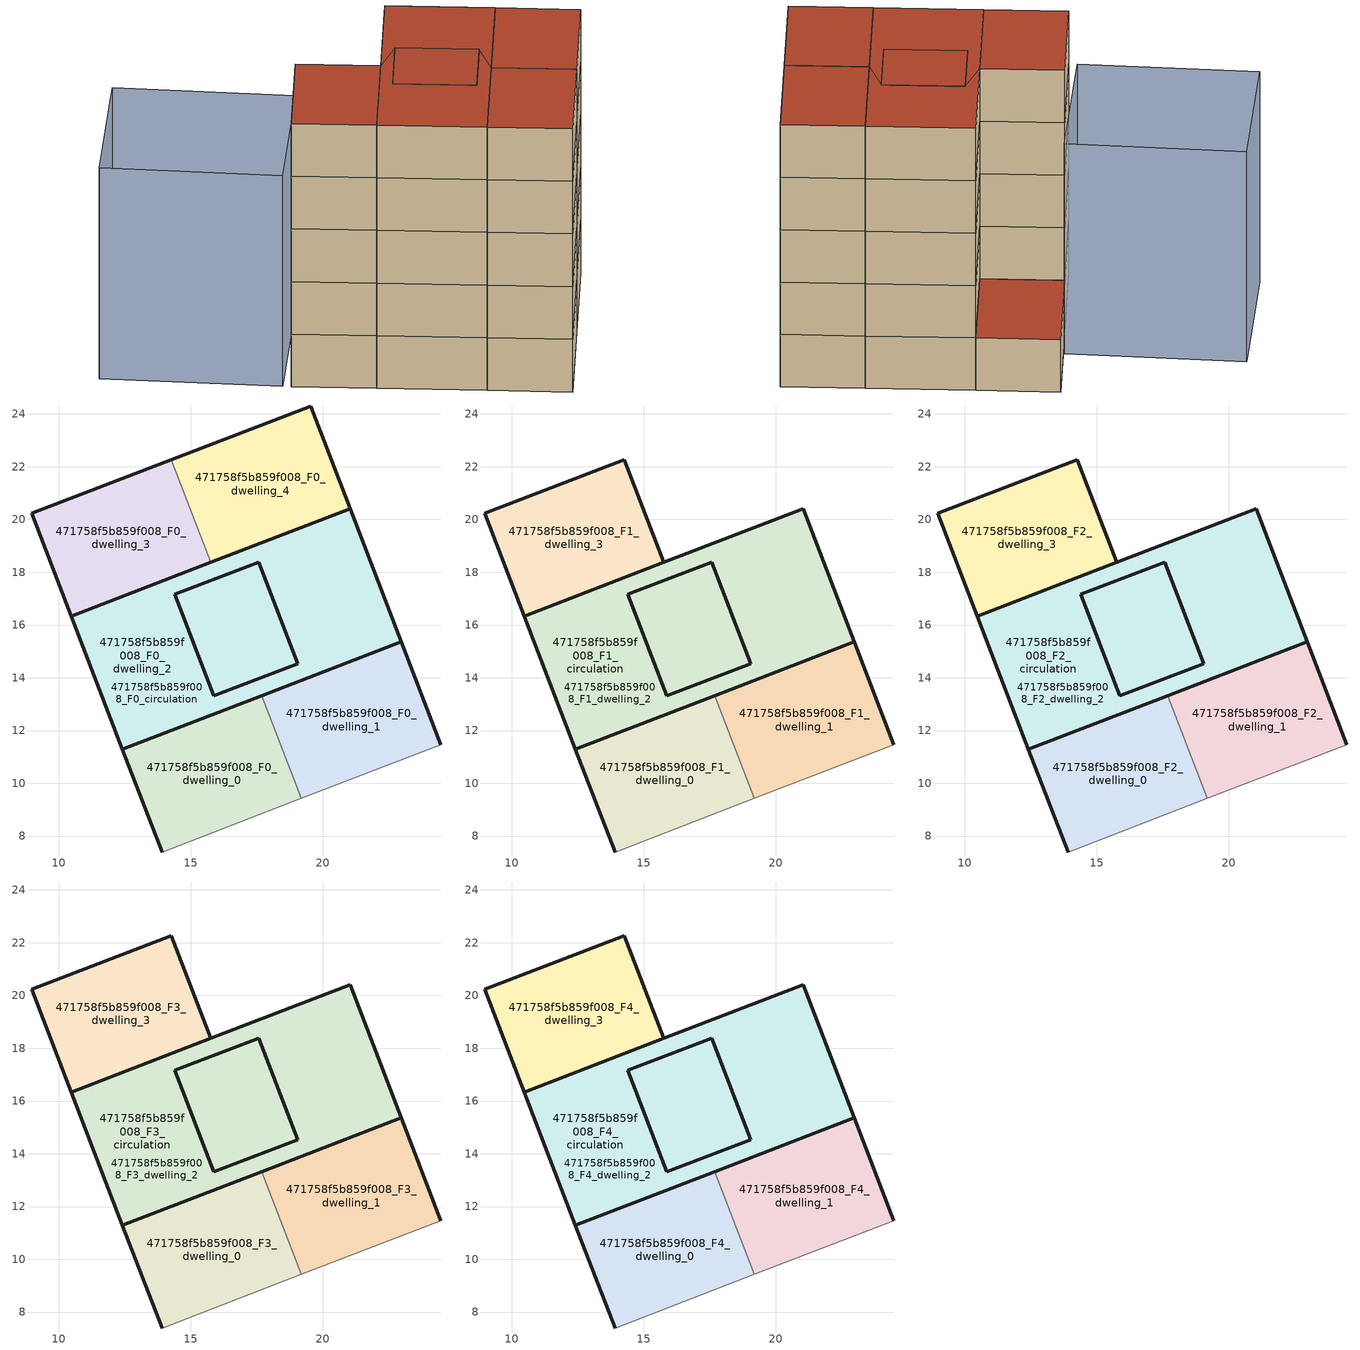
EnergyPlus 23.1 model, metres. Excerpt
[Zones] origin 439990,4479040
471758f5b859f008_F0_dwelling_0
 floor ground (EU_floor_Construction): 17.7,13.32 19.2,9.43 13.91,7.4 12.41,11.29 z0
 wall outside (EU_wall_Construction): 17.7,13.32 12.41,11.29 13.91,7.4 z0:3
 wall adiabatic (EU_wall_Construction): 13.91,7.4 19.2,9.43 z0:3
 wall to 471758f5b859f008_F0_dwelling_1 (EU_wall_Construction): 19.2,9.43 17.7,13.32 z0:3
471758f5b859f008_F0_dwelling_1
 floor ground (EU_floor_Construction): 22.98,15.36 24.48,11.47 19.2,9.43 17.7,13.32 z0
 wall outside (EU_wall_Construction): 24.48,11.47 22.98,15.36 17.7,13.32 z0:3
 wall adiabatic (EU_wall_Construction): 19.2,9.43 24.48,11.47 z0:3
471758f5b859f008_F0_dwelling_2
 floor ground (EU_floor_Construction): 17.57,18.38 19.05,14.53 15.88,13.31 14.4,17.16 z0; 17.57,18.38 14.4,17.16 15.88,13.31 19.05,14.53 17.7,13.32 12.41,11.29 10.47,16.34 15.75,18.37 z0; 21.04,20.41 22.98,15.36 17.7,13.32 19.05,14.53 17.57,18.38 15.75,18.37 z0
 wall outside (EU_wall_Construction): 10.47,16.34 12.41,11.29 17.7,13.32 22.98,15.36 21.04,20.41 15.75,18.37 10.47,16.34 z0:3
471758f5b859f008_F0_dwelling_3
 floor ground (EU_floor_Construction): 14.25,22.27 15.75,18.37 10.47,16.34 8.97,20.23 z0
 wall outside (EU_wall_Construction): 14.25,22.27 8.97,20.23 10.47,16.34 15.75,18.37 z0:3
 wall to 471758f5b859f008_F0_dwelling_4 (EU_wall_Construction): 15.75,18.37 14.25,22.27 z0:3
471758f5b859f008_F0_dwelling_4
 floor ground (EU_floor_Construction): 19.54,24.3 21.04,20.41 15.75,18.37 14.25,22.27 z0
 wall outside (EU_wall_Construction): 15.75,18.37 21.04,20.41 19.54,24.3 14.25,22.27 z0:3
 roof outside (EU_roof_Construction): 21.04,20.41 19.54,24.3 14.25,22.27 15.75,18.37 z3
471758f5b859f008_F0_circulation
 floor ground (EU_floor_Construction): 17.57,18.38 19.05,14.53 15.88,13.31 14.4,17.16 z0; 17.57,18.38 14.4,17.16 15.88,13.31 19.05,14.53 17.7,13.32 12.41,11.29 10.47,16.34 15.75,18.37 z0; 21.04,20.41 22.98,15.36 17.7,13.32 19.05,14.53 17.57,18.38 15.75,18.37 z0
 wall outside (EU_wall_Construction): 17.57,18.38 14.4,17.16 15.88,13.31 19.05,14.53 17.57,18.38 z0:3
471758f5b859f008_F1_dwelling_0
 floor to 471758f5b859f008_F0_dwelling_0 (EU_floor_Construction): 17.7,13.32 19.2,9.43 13.91,7.4 12.41,11.29 z3
 wall outside (EU_wall_Construction): 17.7,13.32 12.41,11.29 13.91,7.4 z3:6
 wall adiabatic (EU_wall_Construction): 13.91,7.4 19.2,9.43 z3:6
 wall to 471758f5b859f008_F1_dwelling_1 (EU_wall_Construction): 19.2,9.43 17.7,13.32 z3:6
471758f5b859f008_F1_dwelling_1
 floor to 471758f5b859f008_F0_dwelling_1 (EU_floor_Construction): 22.98,15.36 24.48,11.47 19.2,9.43 17.7,13.32 z3
 wall outside (EU_wall_Construction): 24.48,11.47 22.98,15.36 17.7,13.32 z3:6
 wall adiabatic (EU_wall_Construction): 19.2,9.43 24.48,11.47 z3:6
471758f5b859f008_F1_dwelling_2
 floor outside (EU_floor_Construction): 17.57,18.38 14.4,17.16 15.88,13.31 19.05,14.53 17.7,13.32 12.41,11.29 10.47,16.34 15.75,18.37 z3; 21.04,20.41 22.98,15.36 17.7,13.32 19.05,14.53 17.57,18.38 15.75,18.37 z3; 17.57,18.38 19.05,14.53 15.88,13.31 14.4,17.16 z3
 wall outside (EU_wall_Construction): 10.47,16.34 12.41,11.29 17.7,13.32 22.98,15.36 21.04,20.41 15.75,18.37 10.47,16.34 z3:6
471758f5b859f008_F1_dwelling_3
 floor to 471758f5b859f008_F0_dwelling_3 (EU_floor_Construction): 14.25,22.27 15.75,18.37 10.47,16.34 8.97,20.23 z3
 wall outside (EU_wall_Construction): 10.47,16.34 15.75,18.37 14.25,22.27 8.97,20.23 10.47,16.34 z3:6
471758f5b859f008_F1_circulation
 floor to 471758f5b859f008_F0_circulation (EU_floor_Construction): 17.57,18.38 19.05,14.53 15.88,13.31 14.4,17.16 z3; 17.57,18.38 14.4,17.16 15.88,13.31 19.05,14.53 17.7,13.32 12.41,11.29 10.47,16.34 15.75,18.37 z3; 21.04,20.41 22.98,15.36 17.7,13.32 19.05,14.53 17.57,18.38 15.75,18.37 z3
 wall outside (EU_wall_Construction): 17.57,18.38 14.4,17.16 15.88,13.31 19.05,14.53 17.57,18.38 z3:6
471758f5b859f008_F2_dwelling_0
 floor to 471758f5b859f008_F1_dwelling_0 (EU_floor_Construction): 17.7,13.32 19.2,9.43 13.91,7.4 12.41,11.29 z6
 wall outside (EU_wall_Construction): 17.7,13.32 12.41,11.29 13.91,7.4 z6:9
 wall adiabatic (EU_wall_Construction): 13.91,7.4 19.2,9.43 z6:9
 wall to 471758f5b859f008_F2_dwelling_1 (EU_wall_Construction): 19.2,9.43 17.7,13.32 z6:9
471758f5b859f008_F2_dwelling_1
 floor to 471758f5b859f008_F1_dwelling_1 (EU_floor_Construction): 22.98,15.36 24.48,11.47 19.2,9.43 17.7,13.32 z6
 wall outside (EU_wall_Construction): 24.48,11.47 22.98,15.36 17.7,13.32 z6:9
 wall adiabatic (EU_wall_Construction): 19.2,9.43 24.48,11.47 z6:9
471758f5b859f008_F2_dwelling_2
 floor outside (EU_floor_Construction): 17.57,18.38 14.4,17.16 15.88,13.31 19.05,14.53 17.7,13.32 12.41,11.29 10.47,16.34 15.75,18.37 z6; 21.04,20.41 22.98,15.36 17.7,13.32 19.05,14.53 17.57,18.38 15.75,18.37 z6; 17.57,18.38 19.05,14.53 15.88,13.31 14.4,17.16 z6
 wall outside (EU_wall_Construction): 10.47,16.34 12.41,11.29 17.7,13.32 22.98,15.36 21.04,20.41 15.75,18.37 10.47,16.34 z6:9
471758f5b859f008_F2_dwelling_3
 floor to 471758f5b859f008_F1_dwelling_3 (EU_floor_Construction): 14.25,22.27 15.75,18.37 10.47,16.34 8.97,20.23 z6
 wall outside (EU_wall_Construction): 10.47,16.34 15.75,18.37 14.25,22.27 8.97,20.23 10.47,16.34 z6:9
471758f5b859f008_F2_circulation
 floor to 471758f5b859f008_F1_circulation (EU_floor_Construction): 17.57,18.38 19.05,14.53 15.88,13.31 14.4,17.16 z6; 17.57,18.38 14.4,17.16 15.88,13.31 19.05,14.53 17.7,13.32 12.41,11.29 10.47,16.34 15.75,18.37 z6; 21.04,20.41 22.98,15.36 17.7,13.32 19.05,14.53 17.57,18.38 15.75,18.37 z6
 wall outside (EU_wall_Construction): 17.57,18.38 14.4,17.16 15.88,13.31 19.05,14.53 17.57,18.38 z6:9
471758f5b859f008_F3_dwelling_0
 floor to 471758f5b859f008_F2_dwelling_0 (EU_floor_Construction): 17.7,13.32 19.2,9.43 13.91,7.4 12.41,11.29 z9
 wall outside (EU_wall_Construction): 17.7,13.32 12.41,11.29 13.91,7.4 z9:12
 wall adiabatic (EU_wall_Construction): 13.91,7.4 19.2,9.43 z9:12
 wall to 471758f5b859f008_F3_dwelling_1 (EU_wall_Construction): 19.2,9.43 17.7,13.32 z9:12
471758f5b859f008_F3_dwelling_1
 floor to 471758f5b859f008_F2_dwelling_1 (EU_floor_Construction): 22.98,15.36 24.48,11.47 19.2,9.43 17.7,13.32 z9
 wall outside (EU_wall_Construction): 24.48,11.47 22.98,15.36 17.7,13.32 z9:12
 wall adiabatic (EU_wall_Construction): 19.2,9.43 24.48,11.47 z9:12
471758f5b859f008_F3_dwelling_2
 floor outside (EU_floor_Construction): 17.57,18.38 14.4,17.16 15.88,13.31 19.05,14.53 17.7,13.32 12.41,11.29 10.47,16.34 15.75,18.37 z9; 21.04,20.41 22.98,15.36 17.7,13.32 19.05,14.53 17.57,18.38 15.75,18.37 z9; 17.57,18.38 19.05,14.53 15.88,13.31 14.4,17.16 z9
 wall outside (EU_wall_Construction): 10.47,16.34 12.41,11.29 17.7,13.32 22.98,15.36 21.04,20.41 15.75,18.37 10.47,16.34 z9:12
471758f5b859f008_F3_dwelling_3
 floor to 471758f5b859f008_F2_dwelling_3 (EU_floor_Construction): 14.25,22.27 15.75,18.37 10.47,16.34 8.97,20.23 z9
 wall outside (EU_wall_Construction): 10.47,16.34 15.75,18.37 14.25,22.27 8.97,20.23 10.47,16.34 z9:12
471758f5b859f008_F3_circulation
 floor to 471758f5b859f008_F2_circulation (EU_floor_Construction): 17.57,18.38 19.05,14.53 15.88,13.31 14.4,17.16 z9; 17.57,18.38 14.4,17.16 15.88,13.31 19.05,14.53 17.7,13.32 12.41,11.29 10.47,16.34 15.75,18.37 z9; 21.04,20.41 22.98,15.36 17.7,13.32 19.05,14.53 17.57,18.38 15.75,18.37 z9
 wall outside (EU_wall_Construction): 17.57,18.38 14.4,17.16 15.88,13.31 19.05,14.53 17.57,18.38 z9:12
471758f5b859f008_F4_dwelling_0
 floor to 471758f5b859f008_F3_dwelling_0 (EU_floor_Construction): 17.7,13.32 19.2,9.43 13.91,7.4 12.41,11.29 z12
 wall outside (EU_wall_Construction): 17.7,13.32 12.41,11.29 13.91,7.4 z12:15
 wall adiabatic (EU_wall_Construction): 13.91,7.4 19.2,9.43 z12:15
 wall to 471758f5b859f008_F4_dwelling_1 (EU_wall_Construction): 19.2,9.43 17.7,13.32 z12:15
 roof outside (EU_roof_Construction): 19.2,9.43 17.7,13.32 12.41,11.29 13.91,7.4 z15
471758f5b859f008_F4_dwelling_1
 floor to 471758f5b859f008_F3_dwelling_1 (EU_floor_Construction): 22.98,15.36 24.48,11.47 19.2,9.43 17.7,13.32 z12
 wall outside (EU_wall_Construction): 24.48,11.47 22.98,15.36 17.7,13.32 z12:15
 wall adiabatic (EU_wall_Construction): 19.2,9.43 24.48,11.47 z12:15
 roof outside (EU_roof_Construction): 24.48,11.47 22.98,15.36 17.7,13.32 19.2,9.43 z15
471758f5b859f008_F4_dwelling_2
 floor outside (EU_floor_Construction): 17.57,18.38 14.4,17.16 15.88,13.31 19.05,14.53 17.7,13.32 12.41,11.29 10.47,16.34 15.75,18.37 z12; 21.04,20.41 22.98,15.36 17.7,13.32 19.05,14.53 17.57,18.38 15.75,18.37 z12; 17.57,18.38 19.05,14.53 15.88,13.31 14.4,17.16 z12
 wall outside (EU_wall_Construction): 10.47,16.34 12.41,11.29 17.7,13.32 22.98,15.36 21.04,20.41 15.75,18.37 10.47,16.34 z12:15
 roof outside (EU_roof_Construction): 22.98,15.36 21.04,20.41 15.75,18.37 17.57,18.38 19.05,14.53 17.7,13.32 z15; 19.05,14.53 17.57,18.38 14.4,17.16 15.88,13.31 z15; 17.7,13.32 19.05,14.53 15.88,13.31 14.4,17.16 17.57,18.38 15.75,18.37 10.47,16.34 12.41,11.29 z15
471758f5b859f008_F4_dwelling_3
 floor to 471758f5b859f008_F3_dwelling_3 (EU_floor_Construction): 14.25,22.27 15.75,18.37 10.47,16.34 8.97,20.23 z12
 wall outside (EU_wall_Construction): 10.47,16.34 15.75,18.37 14.25,22.27 8.97,20.23 10.47,16.34 z12:15
 roof outside (EU_roof_Construction): 15.75,18.37 14.25,22.27 8.97,20.23 10.47,16.34 z15
471758f5b859f008_F4_circulation
 floor to 471758f5b859f008_F3_circulation (EU_floor_Construction): 17.57,18.38 19.05,14.53 15.88,13.31 14.4,17.16 z12; 17.57,18.38 14.4,17.16 15.88,13.31 19.05,14.53 17.7,13.32 12.41,11.29 10.47,16.34 15.75,18.37 z12; 21.04,20.41 22.98,15.36 17.7,13.32 19.05,14.53 17.57,18.38 15.75,18.37 z12
 wall outside (EU_wall_Construction): 17.57,18.38 14.4,17.16 15.88,13.31 19.05,14.53 17.57,18.38 z12:15
 roof outside (EU_roof_Construction): 22.98,15.36 21.04,20.41 15.75,18.37 17.57,18.38 19.05,14.53 17.7,13.32 z15; 19.05,14.53 17.57,18.38 14.4,17.16 15.88,13.31 z15; 17.7,13.32 19.05,14.53 15.88,13.31 14.4,17.16 17.57,18.38 15.75,18.37 10.47,16.34 12.41,11.29 z15
shading: 16.11,23.04 8.85,20.64 / 8.85,20.64 6.02,29.17 / 6.02,29.17 13.29,31.57 / 13.29,31.57 16.11,23.04 z0:12
[Building]
EU S2 Campaign: North Axis=0; Terrain=City; Solar Distribution=FullExterior
[Site:Location]
Madrid: Latitude=40.5; Longitude=-3.5; Time Zone=1; Elevation=609
[SizingPeriod:WeatherFileDays]
AnnualSizingPeriod: Begin Month=1; Begin Day of Month=1; End Month=12; End Day of Month=31; Day of Week for Start Day=Monday; Use Weather File Daylight Saving Period=No; Use Weather File Rain and Snow Indicators=No
[MATERIAL]
EU_InternalMass_Material: Roughness=MediumRough; Thickness=0.1; Conductivity=1; Density=1800; Specific Heat=900; Thermal Absorptance=0.9; Solar Absorptance=0.7; Visible Absorptance=0.7
[MATERIAL:NOMASS] Roughness=MediumRough; Thermal Absorptance=0.9; Solar Absorptance=0.7; Visible Absorptance=0.7
Name | Thermal Resistance
EU_wall_NoMass | 1.60022
EU_roof_NoMass | 1.57597
EU_floor_NoMass | 0.470652
[CONSTRUCTION]
EU_wall_Construction: EU_wall_NoMass
EU_roof_Construction: EU_roof_NoMass
EU_floor_Construction: EU_floor_NoMass
EU_InternalMass_Construction: EU_InternalMass_Material
[ZONE] Type=1; Multiplier=1; Ceiling Height=autocalculate; Floor Area=autocalculate; Part of Total Floor Area=Yes
Name | Volume
471758f5b859f008_F0_dwelling_0; 471758f5b859f008_F0_dwelling_1; 471758f5b859f008_F0_dwelling_4 | 70.8834
471758f5b859f008_F1_dwelling_0; 471758f5b859f008_F2_dwelling_0; 471758f5b859f008_F3_dwelling_0; 471758f5b859f008_F4_dwelling_0; 471758f5b859f008_F1_dwelling_1; 471758f5b859f008_F2_dwelling_1; 471758f5b859f008_F3_dwelling_1; 471758f5b859f008_F4_dwelling_1; 471758f5b859f008_F0_dwelling_3; 471758f5b859f008_F1_dwelling_3; 471758f5b859f008_F2_dwelling_3; 471758f5b859f008_F3_dwelling_3; 471758f5b859f008_F4_dwelling_3 | 70.8838
471758f5b859f008_F0_dwelling_2; 471758f5b859f008_F0_circulation; 471758f5b859f008_F1_circulation; 471758f5b859f008_F2_circulation; 471758f5b859f008_F3_circulation; 471758f5b859f008_F4_circulation | 183.83
471758f5b859f008_F1_dwelling_2; 471758f5b859f008_F2_dwelling_2; 471758f5b859f008_F3_dwelling_2; 471758f5b859f008_F4_dwelling_2 | 183.831
[INTERNALMASS] Construction=EU_InternalMass_Construction
Name | Zone or ZoneList | Surface Area
471758f5b859f008_F0_dwelling_0_EU_InternalMass | 471758f5b859f008_F0_dwelling_0 | 23.6279
471758f5b859f008_F0_dwelling_1_EU_InternalMass | 471758f5b859f008_F0_dwelling_1 | 23.6279
471758f5b859f008_F0_dwelling_2_EU_InternalMass | 471758f5b859f008_F0_dwelling_2 | 47.2558
471758f5b859f008_F0_dwelling_3_EU_InternalMass | 471758f5b859f008_F0_dwelling_3 | 23.6279
471758f5b859f008_F0_dwelling_4_EU_InternalMass | 471758f5b859f008_F0_dwelling_4 | 23.6279
471758f5b859f008_F1_dwelling_0_EU_InternalMass | 471758f5b859f008_F1_dwelling_0 | 35.4419
471758f5b859f008_F1_dwelling_1_EU_InternalMass | 471758f5b859f008_F1_dwelling_1 | 35.4419
471758f5b859f008_F1_dwelling_2_EU_InternalMass | 471758f5b859f008_F1_dwelling_2 | 35.4419
471758f5b859f008_F1_dwelling_3_EU_InternalMass | 471758f5b859f008_F1_dwelling_3 | 35.4419
471758f5b859f008_F2_dwelling_0_EU_InternalMass | 471758f5b859f008_F2_dwelling_0 | 35.4419
471758f5b859f008_F2_dwelling_1_EU_InternalMass | 471758f5b859f008_F2_dwelling_1 | 35.4419
471758f5b859f008_F2_dwelling_2_EU_InternalMass | 471758f5b859f008_F2_dwelling_2 | 35.4419
471758f5b859f008_F2_dwelling_3_EU_InternalMass | 471758f5b859f008_F2_dwelling_3 | 35.4419
471758f5b859f008_F3_dwelling_0_EU_InternalMass | 471758f5b859f008_F3_dwelling_0 | 35.4419
471758f5b859f008_F3_dwelling_1_EU_InternalMass | 471758f5b859f008_F3_dwelling_1 | 35.4419
471758f5b859f008_F3_dwelling_2_EU_InternalMass | 471758f5b859f008_F3_dwelling_2 | 35.4419
471758f5b859f008_F3_dwelling_3_EU_InternalMass | 471758f5b859f008_F3_dwelling_3 | 35.4419
471758f5b859f008_F4_dwelling_0_EU_InternalMass | 471758f5b859f008_F4_dwelling_0 | 35.4419
471758f5b859f008_F4_dwelling_1_EU_InternalMass | 471758f5b859f008_F4_dwelling_1 | 35.4419
471758f5b859f008_F4_dwelling_2_EU_InternalMass | 471758f5b859f008_F4_dwelling_2 | 35.4419
471758f5b859f008_F4_dwelling_3_EU_InternalMass | 471758f5b859f008_F4_dwelling_3 | 35.4419
[OTHEREQUIPMENT] Fuel Type=Electricity; Design Level Calculation Method=Watts/Area; Power per Zone Floor Area=1; Fraction Latent=0; Fraction Radiant=0; Fraction Lost=0; Carbon Dioxide Generation Rate=0; EndUse Subcategory=EU_Step8_InternalGains
Name | Zone or ZoneList or Space or SpaceList | Schedule
EU_Step8_InternalGain_471758f5b859f008_F0_dwelling_0_f000 | 471758f5b859f008_F0_dwelling_0 | EU_Step8_GainSchedule_471758f5b859f008_F0_dwelling_0_f000
EU_Step8_InternalGain_471758f5b859f008_F0_dwelling_1_f000 | 471758f5b859f008_F0_dwelling_1 | EU_Step8_GainSchedule_471758f5b859f008_F0_dwelling_1_f000
EU_Step8_InternalGain_471758f5b859f008_F0_dwelling_2_f000 | 471758f5b859f008_F0_dwelling_2 | EU_Step8_GainSchedule_471758f5b859f008_F0_dwelling_2_f000
EU_Step8_InternalGain_471758f5b859f008_F0_dwelling_3_f000 | 471758f5b859f008_F0_dwelling_3 | EU_Step8_GainSchedule_471758f5b859f008_F0_dwelling_3_f000
EU_Step8_InternalGain_471758f5b859f008_F0_dwelling_4_f000 | 471758f5b859f008_F0_dwelling_4 | EU_Step8_GainSchedule_471758f5b859f008_F0_dwelling_4_f000
EU_Step8_InternalGain_471758f5b859f008_F1_dwelling_0_f000 | 471758f5b859f008_F1_dwelling_0 | EU_Step8_GainSchedule_471758f5b859f008_F1_dwelling_0_f000
EU_Step8_InternalGain_471758f5b859f008_F1_dwelling_1_f000 | 471758f5b859f008_F1_dwelling_1 | EU_Step8_GainSchedule_471758f5b859f008_F1_dwelling_1_f000
EU_Step8_InternalGain_471758f5b859f008_F1_dwelling_2_f000 | 471758f5b859f008_F1_dwelling_2 | EU_Step8_GainSchedule_471758f5b859f008_F1_dwelling_2_f000
EU_Step8_InternalGain_471758f5b859f008_F1_dwelling_3_f000 | 471758f5b859f008_F1_dwelling_3 | EU_Step8_GainSchedule_471758f5b859f008_F1_dwelling_3_f000
EU_Step8_InternalGain_471758f5b859f008_F2_dwelling_0_f000 | 471758f5b859f008_F2_dwelling_0 | EU_Step8_GainSchedule_471758f5b859f008_F2_dwelling_0_f000
EU_Step8_InternalGain_471758f5b859f008_F2_dwelling_1_f000 | 471758f5b859f008_F2_dwelling_1 | EU_Step8_GainSchedule_471758f5b859f008_F2_dwelling_1_f000
EU_Step8_InternalGain_471758f5b859f008_F2_dwelling_2_f000 | 471758f5b859f008_F2_dwelling_2 | EU_Step8_GainSchedule_471758f5b859f008_F2_dwelling_2_f000
EU_Step8_InternalGain_471758f5b859f008_F2_dwelling_3_f000 | 471758f5b859f008_F2_dwelling_3 | EU_Step8_GainSchedule_471758f5b859f008_F2_dwelling_3_f000
EU_Step8_InternalGain_471758f5b859f008_F3_dwelling_0_f000 | 471758f5b859f008_F3_dwelling_0 | EU_Step8_GainSchedule_471758f5b859f008_F3_dwelling_0_f000
EU_Step8_InternalGain_471758f5b859f008_F3_dwelling_1_f000 | 471758f5b859f008_F3_dwelling_1 | EU_Step8_GainSchedule_471758f5b859f008_F3_dwelling_1_f000
EU_Step8_InternalGain_471758f5b859f008_F3_dwelling_2_f000 | 471758f5b859f008_F3_dwelling_2 | EU_Step8_GainSchedule_471758f5b859f008_F3_dwelling_2_f000
EU_Step8_InternalGain_471758f5b859f008_F3_dwelling_3_f000 | 471758f5b859f008_F3_dwelling_3 | EU_Step8_GainSchedule_471758f5b859f008_F3_dwelling_3_f000
EU_Step8_InternalGain_471758f5b859f008_F4_dwelling_0_f000 | 471758f5b859f008_F4_dwelling_0 | EU_Step8_GainSchedule_471758f5b859f008_F4_dwelling_0_f000
EU_Step8_InternalGain_471758f5b859f008_F4_dwelling_1_f000 | 471758f5b859f008_F4_dwelling_1 | EU_Step8_GainSchedule_471758f5b859f008_F4_dwelling_1_f000
EU_Step8_InternalGain_471758f5b859f008_F4_dwelling_2_f000 | 471758f5b859f008_F4_dwelling_2 | EU_Step8_GainSchedule_471758f5b859f008_F4_dwelling_2_f000
EU_Step8_InternalGain_471758f5b859f008_F4_dwelling_3_f000 | 471758f5b859f008_F4_dwelling_3 | EU_Step8_GainSchedule_471758f5b859f008_F4_dwelling_3_f000
[ZONEINFILTRATION:DESIGNFLOWRATE] Schedule=EU_AlwaysOn; Design Flow Rate Calculation Method=Flow/Area; Flow Rate per Floor Area=0.0005; Constant Term Coefficient=1; Temperature Term Coefficient=0; Velocity Term Coefficient=0; Velocity Squared Term Coefficient=0
Name | Zone or ZoneList or Space or SpaceList
EU_Circulation_Infiltration_471758f5b859f008_F0_circulation | 471758f5b859f008_F0_circulation
EU_Circulation_Infiltration_471758f5b859f008_F1_circulation | 471758f5b859f008_F1_circulation
EU_Circulation_Infiltration_471758f5b859f008_F2_circulation | 471758f5b859f008_F2_circulation
EU_Circulation_Infiltration_471758f5b859f008_F3_circulation | 471758f5b859f008_F3_circulation
EU_Circulation_Infiltration_471758f5b859f008_F4_circulation | 471758f5b859f008_F4_circulation
[ZONEVENTILATION:DESIGNFLOWRATE] Schedule=EU_AlwaysOn; Design Flow Rate Calculation Method=AirChanges/Hour; Air Changes per Hour=0.480704; Ventilation Type=Natural; Fan Pressure Rise=0; Fan Total Efficiency=1; Constant Term Coefficient=1; Temperature Term Coefficient=0; Velocity Term Coefficient=0; Velocity Squared Term Coefficient=0; Minimum Indoor Temperature=-100; Maximum Indoor Temperature=100; Delta Temperature=-100; Minimum Outdoor Temperature=-100; Maximum Outdoor Temperature=100; Maximum Wind Speed=40
Name | Zone or ZoneList or Space or SpaceList
EU_ConstantAir_471758f5b859f008_F0_dwelling_0 | 471758f5b859f008_F0_dwelling_0
EU_ConstantAir_471758f5b859f008_F0_dwelling_1 | 471758f5b859f008_F0_dwelling_1
EU_ConstantAir_471758f5b859f008_F0_dwelling_2 | 471758f5b859f008_F0_dwelling_2
EU_ConstantAir_471758f5b859f008_F0_dwelling_3 | 471758f5b859f008_F0_dwelling_3
EU_ConstantAir_471758f5b859f008_F0_dwelling_4 | 471758f5b859f008_F0_dwelling_4
EU_ConstantAir_471758f5b859f008_F1_dwelling_0 | 471758f5b859f008_F1_dwelling_0
EU_ConstantAir_471758f5b859f008_F1_dwelling_1 | 471758f5b859f008_F1_dwelling_1
EU_ConstantAir_471758f5b859f008_F1_dwelling_2 | 471758f5b859f008_F1_dwelling_2
EU_ConstantAir_471758f5b859f008_F1_dwelling_3 | 471758f5b859f008_F1_dwelling_3
EU_ConstantAir_471758f5b859f008_F2_dwelling_0 | 471758f5b859f008_F2_dwelling_0
EU_ConstantAir_471758f5b859f008_F2_dwelling_1 | 471758f5b859f008_F2_dwelling_1
EU_ConstantAir_471758f5b859f008_F2_dwelling_2 | 471758f5b859f008_F2_dwelling_2
EU_ConstantAir_471758f5b859f008_F2_dwelling_3 | 471758f5b859f008_F2_dwelling_3
EU_ConstantAir_471758f5b859f008_F3_dwelling_0 | 471758f5b859f008_F3_dwelling_0
EU_ConstantAir_471758f5b859f008_F3_dwelling_1 | 471758f5b859f008_F3_dwelling_1
EU_ConstantAir_471758f5b859f008_F3_dwelling_2 | 471758f5b859f008_F3_dwelling_2
EU_ConstantAir_471758f5b859f008_F3_dwelling_3 | 471758f5b859f008_F3_dwelling_3
EU_ConstantAir_471758f5b859f008_F4_dwelling_0 | 471758f5b859f008_F4_dwelling_0
EU_ConstantAir_471758f5b859f008_F4_dwelling_1 | 471758f5b859f008_F4_dwelling_1
EU_ConstantAir_471758f5b859f008_F4_dwelling_2 | 471758f5b859f008_F4_dwelling_2
EU_ConstantAir_471758f5b859f008_F4_dwelling_3 | 471758f5b859f008_F4_dwelling_3
[HVACTEMPLATE:THERMOSTAT] Constant Heating Setpoint=20; Constant Cooling Setpoint=50
EU_HeatOnly_471758f5b859f008_F0_dwelling_0; EU_HeatOnly_471758f5b859f008_F0_dwelling_1; EU_HeatOnly_471758f5b859f008_F0_dwelling_2; EU_HeatOnly_471758f5b859f008_F0_dwelling_3; EU_HeatOnly_471758f5b859f008_F0_dwelling_4; EU_HeatOnly_471758f5b859f008_F1_dwelling_0; EU_HeatOnly_471758f5b859f008_F1_dwelling_1; EU_HeatOnly_471758f5b859f008_F1_dwelling_2; EU_HeatOnly_471758f5b859f008_F1_dwelling_3; EU_HeatOnly_471758f5b859f008_F2_dwelling_0; EU_HeatOnly_471758f5b859f008_F2_dwelling_1; EU_HeatOnly_471758f5b859f008_F2_dwelling_2; EU_HeatOnly_471758f5b859f008_F2_dwelling_3; EU_HeatOnly_471758f5b859f008_F3_dwelling_0; EU_HeatOnly_471758f5b859f008_F3_dwelling_1; EU_HeatOnly_471758f5b859f008_F3_dwelling_2; EU_HeatOnly_471758f5b859f008_F3_dwelling_3; EU_HeatOnly_471758f5b859f008_F4_dwelling_0; EU_HeatOnly_471758f5b859f008_F4_dwelling_1; EU_HeatOnly_471758f5b859f008_F4_dwelling_2; EU_HeatOnly_471758f5b859f008_F4_dwelling_3
[HVACTEMPLATE:ZONE:IDEALLOADSAIRSYSTEM] System Availability Schedule=EU_AlwaysOn; Maximum Heating Supply Air Temperature=50; Minimum Cooling Supply Air Temperature=13; Maximum Heating Supply Air Humidity Ratio=0.0156; Minimum Cooling Supply Air Humidity Ratio=0.0077; Heating Limit=NoLimit; Cooling Limit=NoLimit; Heating Availability Schedule=EU_AlwaysOn; Cooling Availability Schedule=EU_CoolingOff; Dehumidification Control Type=ConstantSensibleHeatRatio; Cooling Sensible Heat Ratio=0.7; Dehumidification Setpoint=60; Humidification Control Type=None; Humidification Setpoint=30; Outdoor Air Method=None; Outdoor Air Flow Rate per Person=0.00944; Outdoor Air Flow Rate per Zone Floor Area=0; Outdoor Air Flow Rate per Zone=0; Demand Controlled Ventilation Type=None; Outdoor Air Economizer Type=NoEconomizer; Heat Recovery Type=None; Sensible Heat Recovery Effectiveness=0.7; Latent Heat Recovery Effectiveness=0.65
Name | Template Thermostat
471758f5b859f008_F0_dwelling_0 | EU_HeatOnly_471758f5b859f008_F0_dwelling_0
471758f5b859f008_F0_dwelling_1 | EU_HeatOnly_471758f5b859f008_F0_dwelling_1
471758f5b859f008_F0_dwelling_2 | EU_HeatOnly_471758f5b859f008_F0_dwelling_2
471758f5b859f008_F0_dwelling_3 | EU_HeatOnly_471758f5b859f008_F0_dwelling_3
471758f5b859f008_F0_dwelling_4 | EU_HeatOnly_471758f5b859f008_F0_dwelling_4
471758f5b859f008_F1_dwelling_0 | EU_HeatOnly_471758f5b859f008_F1_dwelling_0
471758f5b859f008_F1_dwelling_1 | EU_HeatOnly_471758f5b859f008_F1_dwelling_1
471758f5b859f008_F1_dwelling_2 | EU_HeatOnly_471758f5b859f008_F1_dwelling_2
471758f5b859f008_F1_dwelling_3 | EU_HeatOnly_471758f5b859f008_F1_dwelling_3
471758f5b859f008_F2_dwelling_0 | EU_HeatOnly_471758f5b859f008_F2_dwelling_0
471758f5b859f008_F2_dwelling_1 | EU_HeatOnly_471758f5b859f008_F2_dwelling_1
471758f5b859f008_F2_dwelling_2 | EU_HeatOnly_471758f5b859f008_F2_dwelling_2
471758f5b859f008_F2_dwelling_3 | EU_HeatOnly_471758f5b859f008_F2_dwelling_3
471758f5b859f008_F3_dwelling_0 | EU_HeatOnly_471758f5b859f008_F3_dwelling_0
471758f5b859f008_F3_dwelling_1 | EU_HeatOnly_471758f5b859f008_F3_dwelling_1
471758f5b859f008_F3_dwelling_2 | EU_HeatOnly_471758f5b859f008_F3_dwelling_2
471758f5b859f008_F3_dwelling_3 | EU_HeatOnly_471758f5b859f008_F3_dwelling_3
471758f5b859f008_F4_dwelling_0 | EU_HeatOnly_471758f5b859f008_F4_dwelling_0
471758f5b859f008_F4_dwelling_1 | EU_HeatOnly_471758f5b859f008_F4_dwelling_1
471758f5b859f008_F4_dwelling_2 | EU_HeatOnly_471758f5b859f008_F4_dwelling_2
471758f5b859f008_F4_dwelling_3 | EU_HeatOnly_471758f5b859f008_F4_dwelling_3
[SIZING:ZONE] Zone Cooling Design Supply Air Temperature Input Method=SupplyAirTemperature; Zone Cooling Design Supply Air Temperature=13; Zone Heating Design Supply Air Temperature Input Method=SupplyAirTemperature; Zone Heating Design Supply Air Temperature=50; Zone Cooling Design Supply Air Humidity Ratio=0.008; Zone Heating Design Supply Air Humidity Ratio=0.008; Cooling Design Air Flow Method=DesignDay; Cooling Design Air Flow Rate=0; Cooling Minimum Air Flow per Zone Floor Area=0.000762; Cooling Minimum Air Flow=0; Cooling Minimum Air Flow Fraction=0.2; Heating Design Air Flow Method=DesignDay; Heating Design Air Flow Rate=0; Heating Maximum Air Flow per Zone Floor Area=0.002032; Heating Maximum Air Flow=0.141576; Heating Maximum Air Flow Fraction=0.3; Account for Dedicated Outdoor Air System=No; Dedicated Outdoor Air System Control Strategy=NeutralSupplyAir; Dedicated Outdoor Air Low Setpoint Temperature for Design=autosize; Dedicated Outdoor Air High Setpoint Temperature for Design=autosize; Zone Load Sizing Method=Sensible Load Only No Latent Load; Zone Latent Cooling Design Supply Air Humidity Ratio Input Method=HumidityRatioDifference; Zone Cooling Design Supply Air Humidity Ratio Difference=0.005; Zone Latent Heating Design Supply Air Humidity Ratio Input Method=HumidityRatioDifference; Zone Humidification Design Supply Air Humidity Ratio Difference=0.005
471758f5b859f008_F0_dwelling_0; 471758f5b859f008_F0_dwelling_1; 471758f5b859f008_F0_dwelling_2; 471758f5b859f008_F0_dwelling_3; 471758f5b859f008_F0_dwelling_4; 471758f5b859f008_F1_dwelling_0; 471758f5b859f008_F1_dwelling_1; 471758f5b859f008_F1_dwelling_2; 471758f5b859f008_F1_dwelling_3; 471758f5b859f008_F2_dwelling_0; 471758f5b859f008_F2_dwelling_1; 471758f5b859f008_F2_dwelling_2; 471758f5b859f008_F2_dwelling_3; 471758f5b859f008_F3_dwelling_0; 471758f5b859f008_F3_dwelling_1; 471758f5b859f008_F3_dwelling_2; 471758f5b859f008_F3_dwelling_3; 471758f5b859f008_F4_dwelling_0; 471758f5b859f008_F4_dwelling_1; 471758f5b859f008_F4_dwelling_2; 471758f5b859f008_F4_dwelling_3
[SCHEDULE:CONSTANT]
Name | Hourly Value
EU_AlwaysOn | 1
EU_CoolingOff | 0
[SCHEDULE:FILE] Column Number=1; Rows to Skip at Top=0; Number of Hours of Data=8760; Column Separator=Comma; Interpolate to Timestep=No; Minutes per Item=60; Adjust Schedule for Daylight Savings=Yes
Name | File
EU_Step8_GainSchedule_471758f5b859f008_F0_dwelling_0_f000 | ../../schedules/471758f5b859f008/471758f5b859f008_F0_dwelling_0_f000_gain.csv
EU_Step8_GainSchedule_471758f5b859f008_F0_dwelling_1_f000 | ../../schedules/471758f5b859f008/471758f5b859f008_F0_dwelling_1_f000_gain.csv
EU_Step8_GainSchedule_471758f5b859f008_F0_dwelling_2_f000 | ../../schedules/471758f5b859f008/471758f5b859f008_F0_dwelling_2_f000_gain.csv
EU_Step8_GainSchedule_471758f5b859f008_F0_dwelling_3_f000 | ../../schedules/471758f5b859f008/471758f5b859f008_F0_dwelling_3_f000_gain.csv
EU_Step8_GainSchedule_471758f5b859f008_F0_dwelling_4_f000 | ../../schedules/471758f5b859f008/471758f5b859f008_F0_dwelling_4_f000_gain.csv
EU_Step8_GainSchedule_471758f5b859f008_F1_dwelling_0_f000 | ../../schedules/471758f5b859f008/471758f5b859f008_F1_dwelling_0_f000_gain.csv
EU_Step8_GainSchedule_471758f5b859f008_F1_dwelling_1_f000 | ../../schedules/471758f5b859f008/471758f5b859f008_F1_dwelling_1_f000_gain.csv
EU_Step8_GainSchedule_471758f5b859f008_F1_dwelling_2_f000 | ../../schedules/471758f5b859f008/471758f5b859f008_F1_dwelling_2_f000_gain.csv
EU_Step8_GainSchedule_471758f5b859f008_F1_dwelling_3_f000 | ../../schedules/471758f5b859f008/471758f5b859f008_F1_dwelling_3_f000_gain.csv
EU_Step8_GainSchedule_471758f5b859f008_F2_dwelling_0_f000 | ../../schedules/471758f5b859f008/471758f5b859f008_F2_dwelling_0_f000_gain.csv
EU_Step8_GainSchedule_471758f5b859f008_F2_dwelling_1_f000 | ../../schedules/471758f5b859f008/471758f5b859f008_F2_dwelling_1_f000_gain.csv
EU_Step8_GainSchedule_471758f5b859f008_F2_dwelling_2_f000 | ../../schedules/471758f5b859f008/471758f5b859f008_F2_dwelling_2_f000_gain.csv
EU_Step8_GainSchedule_471758f5b859f008_F2_dwelling_3_f000 | ../../schedules/471758f5b859f008/471758f5b859f008_F2_dwelling_3_f000_gain.csv
EU_Step8_GainSchedule_471758f5b859f008_F3_dwelling_0_f000 | ../../schedules/471758f5b859f008/471758f5b859f008_F3_dwelling_0_f000_gain.csv
EU_Step8_GainSchedule_471758f5b859f008_F3_dwelling_1_f000 | ../../schedules/471758f5b859f008/471758f5b859f008_F3_dwelling_1_f000_gain.csv
EU_Step8_GainSchedule_471758f5b859f008_F3_dwelling_2_f000 | ../../schedules/471758f5b859f008/471758f5b859f008_F3_dwelling_2_f000_gain.csv
EU_Step8_GainSchedule_471758f5b859f008_F3_dwelling_3_f000 | ../../schedules/471758f5b859f008/471758f5b859f008_F3_dwelling_3_f000_gain.csv
EU_Step8_GainSchedule_471758f5b859f008_F4_dwelling_0_f000 | ../../schedules/471758f5b859f008/471758f5b859f008_F4_dwelling_0_f000_gain.csv
EU_Step8_GainSchedule_471758f5b859f008_F4_dwelling_1_f000 | ../../schedules/471758f5b859f008/471758f5b859f008_F4_dwelling_1_f000_gain.csv
EU_Step8_GainSchedule_471758f5b859f008_F4_dwelling_2_f000 | ../../schedules/471758f5b859f008/471758f5b859f008_F4_dwelling_2_f000_gain.csv
EU_Step8_GainSchedule_471758f5b859f008_F4_dwelling_3_f000 | ../../schedules/471758f5b859f008/471758f5b859f008_F4_dwelling_3_f000_gain.csv
